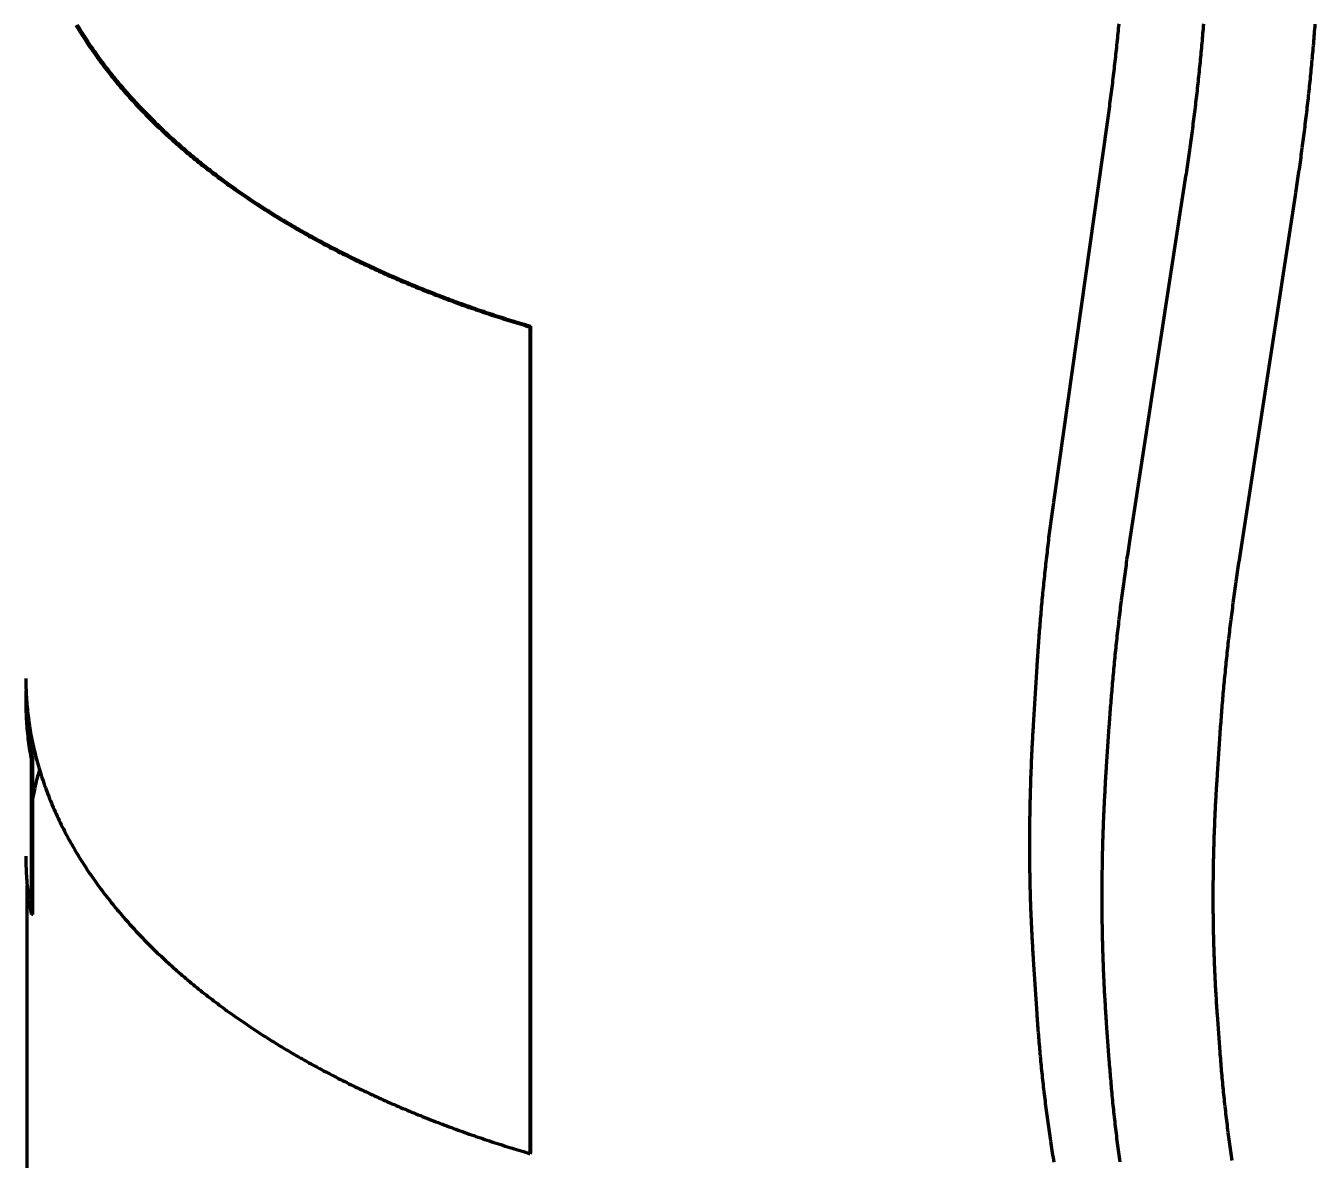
# Model space of a CAD drawing. Header units: millimetres. Extents: x 0 to 2382, y 0 to 420.
# Drawn here: x 306.33 to 333.59, y 79.8 to 103.78 of the extents above; entities that cross this region are included whole.
import ezdxf

# ---------------------------------------------------------------- set-up
doc = ezdxf.new("R2010")
doc.units = ezdxf.units.MM
doc.layers.add('01-VISIBLE', color=7, linetype='CONTINUOUS', lineweight=70)

msp = doc.modelspace()

# ---------------------------------------------------------------- linework, layer by layer
at = {"layer": '01-VISIBLE'}
for p, q in [((328.077, 93.861), (329.192, 101.736)), ((329.673, 92.941), (330.845, 100.556)), ((331.996, 92.584), (333.168, 100.199)), ((317.002, 97.431), (316.989, 97.416)), ((316.989, 79.941), (316.989, 97.416)), ((317.002, 79.957), (317.002, 97.431)), ((327.63, 89.001), (327.706, 90.236)), ((329.174, 88.126), (329.231, 88.97)), ((331.519, 87.968), (331.576, 88.813)), ((306.472, 88.265), (306.443, 88.264)), ((306.443, 84.998), (306.443, 88.264)), ((306.472, 84.999), (306.472, 88.265)), ((306.355, 79.21), (306.355, 85.607)), ((306.472, 84.999), (306.443, 84.998)), ((327.706, 82.898), (327.63, 84.046)), ((331.575, 82.094), (331.519, 82.873)), ((329.232, 81.923), (329.175, 82.702)), ((317.002, 79.957), (316.989, 79.941))]:
    msp.add_line(p, q, dxfattribs=at)
for points in [[(307.386, 103.797), (307.411, 103.754), (307.437, 103.712), (307.464, 103.669), (307.49, 103.626), (307.517, 103.584), (307.544, 103.542), (307.571, 103.499), (307.599, 103.457), (307.626, 103.416), (307.654, 103.374), (307.682, 103.332), (307.711, 103.291), (307.739, 103.25), (307.768, 103.209), (307.797, 103.168), (307.826, 103.127), (307.856, 103.086), (307.885, 103.046), (307.915, 103.006), (307.945, 102.966), (307.976, 102.926), (308.006, 102.886), (308.037, 102.846), (308.068, 102.807), (308.099, 102.767), (308.13, 102.728), (308.162, 102.689), (308.193, 102.65), (308.225, 102.611), (308.257, 102.573), (308.289, 102.534), (308.322, 102.496), (308.354, 102.458), (308.387, 102.42), (308.42, 102.382), (308.453, 102.344), (308.486, 102.307), (308.52, 102.269), (308.553, 102.232), (308.587, 102.195), (308.621, 102.158), (308.655, 102.121), (308.689, 102.085), (308.724, 102.048), (308.758, 102.012), (308.793, 101.976), (308.828, 101.94), (308.863, 101.904), (308.898, 101.868), (308.934, 101.833), (308.969, 101.797), (309.005, 101.762), (309.041, 101.727), (309.077, 101.692), (309.113, 101.657), (309.149, 101.622), (309.185, 101.588), (309.222, 101.553), (309.259, 101.519), (309.295, 101.485), (309.332, 101.451), (309.369, 101.417), (309.406, 101.383), (309.444, 101.35), (309.481, 101.317), (309.519, 101.283), (309.556, 101.25), (309.594, 101.217), (309.632, 101.184), (309.67, 101.152), (309.708, 101.119), (309.747, 101.087), (309.785, 101.055), (309.824, 101.023), (309.862, 100.991), (309.901, 100.959), (309.94, 100.927), (309.979, 100.896), (310.018, 100.864), (310.057, 100.833), (310.097, 100.802), (310.136, 100.771), (310.176, 100.74), (310.215, 100.709), (310.255, 100.679), (310.295, 100.648), (310.335, 100.618), (310.375, 100.588), (310.415, 100.558), (310.455, 100.528), (310.496, 100.498), (310.536, 100.468), (310.577, 100.439), (310.617, 100.409), (310.658, 100.38), (310.699, 100.351), (310.74, 100.322), (310.781, 100.293), (310.822, 100.264), (310.863, 100.236), (310.905, 100.207), (310.946, 100.179), (310.988, 100.151), (311.029, 100.123), (311.071, 100.095), (311.112, 100.067), (311.154, 100.039), (311.196, 100.012), (311.238, 99.984), (311.28, 99.957), (311.322, 99.93), (311.365, 99.903), (311.407, 99.876), (311.449, 99.849), (311.492, 99.822), (311.534, 99.796), (311.577, 99.769), (311.62, 99.743), (311.662, 99.717), (311.705, 99.691), (311.748, 99.665), (311.791, 99.639), (311.834, 99.613), (311.877, 99.588), (311.921, 99.562), (311.964, 99.537), (312.007, 99.511), (312.051, 99.486), (312.094, 99.461), (312.138, 99.436), (312.181, 99.412), (312.225, 99.387), (312.269, 99.362), (312.312, 99.338), (312.356, 99.314), (312.4, 99.29), (312.444, 99.265), (312.488, 99.241), (312.533, 99.218), (312.577, 99.194), (312.621, 99.17), (312.665, 99.147), (312.71, 99.123), (312.754, 99.1), (312.799, 99.077), (312.843, 99.054), (312.888, 99.031), (312.932, 99.008), (312.977, 98.985), (313.022, 98.963), (313.067, 98.94), (313.112, 98.918), (313.157, 98.896), (313.202, 98.874), (313.247, 98.851), (313.292, 98.83), (313.337, 98.808), (313.382, 98.786), (313.427, 98.764), (313.473, 98.743), (313.518, 98.721), (313.563, 98.7), (313.609, 98.679), (313.654, 98.658), (313.7, 98.637), (313.746, 98.616), (313.791, 98.595), (313.837, 98.575), (313.883, 98.554), (313.928, 98.534), (313.974, 98.513), (314.02, 98.493), (314.066, 98.473), (314.112, 98.453), (314.158, 98.433), (314.204, 98.413), (314.25, 98.393), (314.296, 98.374), (314.343, 98.354), (314.389, 98.335), (314.435, 98.315), (314.482, 98.296), (314.528, 98.277), (314.574, 98.258), (314.621, 98.239), (314.667, 98.22), (314.714, 98.202), (314.76, 98.183), (314.807, 98.164), (314.854, 98.146), (314.9, 98.128), (314.947, 98.109), (314.994, 98.091), (315.041, 98.073), (315.088, 98.055), (315.134, 98.038), (315.181, 98.02), (315.228, 98.002), (315.275, 97.985), (315.322, 97.967), (315.369, 97.95), (315.416, 97.933), (315.464, 97.915), (315.511, 97.898), (315.558, 97.881), (315.605, 97.865), (315.652, 97.848), (315.7, 97.831), (315.747, 97.814), (315.794, 97.798), (315.842, 97.782), (315.889, 97.765), (315.937, 97.749), (315.984, 97.733), (316.032, 97.717), (316.079, 97.701), (316.127, 97.685), (316.175, 97.669), (316.222, 97.654), (316.27, 97.638), (316.318, 97.623), (316.365, 97.607), (316.413, 97.592), (316.461, 97.577), (316.509, 97.562), (316.557, 97.547), (316.605, 97.532), (316.652, 97.517), (316.7, 97.502), (316.748, 97.488), (316.796, 97.473), (316.844, 97.459), (316.892, 97.444), (316.941, 97.43), (316.989, 97.416)], [(307.414, 103.803), (307.44, 103.76), (307.466, 103.717), (307.492, 103.675), (307.518, 103.632), (307.545, 103.59), (307.572, 103.548), (307.599, 103.505), (307.627, 103.464), (307.654, 103.422), (307.682, 103.38), (307.71, 103.339), (307.739, 103.297), (307.767, 103.256), (307.796, 103.215), (307.825, 103.174), (307.854, 103.134), (307.883, 103.093), (307.913, 103.053), (307.943, 103.013), (307.973, 102.973), (308.003, 102.933), (308.034, 102.893), (308.064, 102.853), (308.095, 102.814), (308.126, 102.774), (308.157, 102.735), (308.189, 102.696), (308.22, 102.657), (308.252, 102.619), (308.284, 102.58), (308.316, 102.542), (308.349, 102.504), (308.381, 102.465), (308.414, 102.428), (308.447, 102.39), (308.48, 102.352), (308.513, 102.315), (308.546, 102.277), (308.58, 102.24), (308.614, 102.203), (308.648, 102.166), (308.682, 102.13), (308.716, 102.093), (308.75, 102.057), (308.785, 102.02), (308.819, 101.984), (308.854, 101.948), (308.889, 101.912), (308.924, 101.877), (308.96, 101.841), (308.995, 101.806), (309.031, 101.771), (309.067, 101.735), (309.102, 101.701), (309.138, 101.666), (309.175, 101.631), (309.211, 101.597), (309.247, 101.562), (309.284, 101.528), (309.321, 101.494), (309.358, 101.46), (309.395, 101.426), (309.432, 101.393), (309.469, 101.359), (309.506, 101.326), (309.544, 101.293), (309.581, 101.26), (309.619, 101.227), (309.657, 101.194), (309.695, 101.161), (309.733, 101.129), (309.772, 101.097), (309.81, 101.064), (309.848, 101.032), (309.887, 101.001), (309.926, 100.969), (309.965, 100.937), (310.003, 100.906), (310.043, 100.874), (310.082, 100.843), (310.121, 100.812), (310.16, 100.781), (310.2, 100.75), (310.239, 100.72), (310.279, 100.689), (310.319, 100.659), (310.359, 100.628), (310.399, 100.598), (310.439, 100.568), (310.479, 100.538), (310.519, 100.509), (310.56, 100.479), (310.6, 100.45), (310.641, 100.42), (310.682, 100.391), (310.722, 100.362), (310.763, 100.333), (310.804, 100.304), (310.845, 100.276), (310.886, 100.247), (310.928, 100.219), (310.969, 100.19), (311.01, 100.162), (311.052, 100.134), (311.093, 100.106), (311.135, 100.078), (311.177, 100.051), (311.219, 100.023), (311.261, 99.996), (311.303, 99.969), (311.345, 99.941), (311.387, 99.914), (311.429, 99.887), (311.471, 99.861), (311.514, 99.834), (311.556, 99.807), (311.599, 99.781), (311.642, 99.755), (311.684, 99.729), (311.727, 99.703), (311.77, 99.677), (311.813, 99.651), (311.856, 99.625), (311.899, 99.6), (311.942, 99.574), (311.985, 99.549), (312.028, 99.524), (312.072, 99.499), (312.115, 99.474), (312.159, 99.449), (312.202, 99.424), (312.246, 99.399), (312.29, 99.375), (312.333, 99.35), (312.377, 99.326), (312.421, 99.302), (312.465, 99.278), (312.509, 99.254), (312.553, 99.23), (312.597, 99.207), (312.641, 99.183), (312.686, 99.16), (312.73, 99.136), (312.774, 99.113), (312.819, 99.09), (312.863, 99.067), (312.908, 99.044), (312.952, 99.021), (312.997, 98.998), (313.042, 98.976), (313.086, 98.953), (313.131, 98.931), (313.176, 98.909), (313.221, 98.887), (313.266, 98.865), (313.311, 98.843), (313.356, 98.821), (313.401, 98.799), (313.446, 98.778), (313.492, 98.756), (313.537, 98.735), (313.582, 98.714), (313.628, 98.692), (313.673, 98.671), (313.719, 98.65), (313.764, 98.63), (313.81, 98.609), (313.855, 98.588), (313.901, 98.568), (313.947, 98.547), (313.993, 98.527), (314.038, 98.507), (314.084, 98.487), (314.13, 98.467), (314.176, 98.447), (314.222, 98.427), (314.268, 98.407), (314.314, 98.388), (314.36, 98.368), (314.407, 98.349), (314.453, 98.329), (314.499, 98.31), (314.545, 98.291), (314.592, 98.272), (314.638, 98.253), (314.684, 98.234), (314.731, 98.216), (314.777, 98.197), (314.824, 98.179), (314.871, 98.16), (314.917, 98.142), (314.964, 98.124), (315.011, 98.106), (315.057, 98.088), (315.104, 98.07), (315.151, 98.052), (315.198, 98.034), (315.245, 98.017), (315.292, 97.999), (315.338, 97.982), (315.385, 97.964), (315.432, 97.947), (315.48, 97.93), (315.527, 97.913), (315.574, 97.896), (315.621, 97.879), (315.668, 97.863), (315.715, 97.846), (315.763, 97.829), (315.81, 97.813), (315.857, 97.796), (315.905, 97.78), (315.952, 97.764), (315.999, 97.748), (316.047, 97.732), (316.094, 97.716), (316.142, 97.7), (316.189, 97.684), (316.237, 97.669), (316.285, 97.653), (316.332, 97.638), (316.38, 97.623), (316.428, 97.607), (316.475, 97.592), (316.523, 97.577), (316.571, 97.562), (316.619, 97.547), (316.667, 97.532), (316.714, 97.518), (316.762, 97.503), (316.81, 97.488), (316.858, 97.474), (316.906, 97.46), (316.954, 97.445), (317.002, 97.431)], [(329.192, 101.736), (329.199, 101.785), (329.206, 101.835), (329.213, 101.884), (329.22, 101.934), (329.226, 101.984), (329.233, 102.033), (329.24, 102.083), (329.246, 102.133), (329.253, 102.182), (329.259, 102.232), (329.266, 102.282), (329.272, 102.332), (329.279, 102.381), (329.285, 102.431), (329.291, 102.481), (329.297, 102.531), (329.304, 102.58), (329.31, 102.63), (329.316, 102.68), (329.322, 102.73), (329.328, 102.779), (329.333, 102.829), (329.339, 102.879), (329.345, 102.929), (329.351, 102.978), (329.356, 103.028), (329.362, 103.078), (329.367, 103.128), (329.373, 103.178), (329.378, 103.228), (329.384, 103.277), (329.389, 103.327), (329.394, 103.377), (329.399, 103.427), (329.404, 103.477), (329.41, 103.527), (329.415, 103.577), (329.419, 103.626), (329.424, 103.676), (329.429, 103.726), (329.434, 103.776), (329.439, 103.826)], [(330.845, 100.556), (330.853, 100.606), (330.861, 100.656), (330.868, 100.707), (330.876, 100.757), (330.883, 100.807), (330.891, 100.857), (330.898, 100.907), (330.905, 100.957), (330.912, 101.007), (330.92, 101.057), (330.927, 101.107), (330.934, 101.157), (330.941, 101.207), (330.948, 101.257), (330.955, 101.308), (330.962, 101.358), (330.968, 101.408), (330.975, 101.458), (330.982, 101.508), (330.989, 101.558), (330.995, 101.609), (331.002, 101.659), (331.008, 101.709), (331.015, 101.759), (331.021, 101.809), (331.027, 101.86), (331.034, 101.91), (331.04, 101.96), (331.046, 102.01), (331.052, 102.061), (331.058, 102.111), (331.064, 102.161), (331.07, 102.211), (331.076, 102.262), (331.082, 102.312), (331.087, 102.362), (331.093, 102.412), (331.099, 102.463), (331.104, 102.513), (331.11, 102.563), (331.115, 102.614), (331.121, 102.664), (331.126, 102.714), (331.131, 102.765), (331.136, 102.815), (331.142, 102.865), (331.147, 102.916), (331.152, 102.966), (331.157, 103.016), (331.162, 103.067), (331.167, 103.117), (331.171, 103.167), (331.176, 103.218), (331.181, 103.268), (331.185, 103.319), (331.19, 103.369), (331.195, 103.419), (331.199, 103.47), (331.203, 103.52), (331.208, 103.571), (331.212, 103.621), (331.216, 103.672), (331.22, 103.722), (331.224, 103.772), (331.229, 103.823)], [(333.168, 100.199), (333.176, 100.249), (333.183, 100.299), (333.191, 100.349), (333.198, 100.399), (333.206, 100.449), (333.213, 100.499), (333.221, 100.549), (333.228, 100.599), (333.235, 100.649), (333.242, 100.699), (333.25, 100.749), (333.257, 100.8), (333.264, 100.85), (333.271, 100.9), (333.278, 100.95), (333.285, 101), (333.291, 101.05), (333.298, 101.1), (333.305, 101.15), (333.312, 101.201), (333.318, 101.251), (333.325, 101.301), (333.331, 101.351), (333.338, 101.401), (333.344, 101.451), (333.351, 101.502), (333.357, 101.552), (333.363, 101.602), (333.37, 101.652), (333.376, 101.702), (333.382, 101.753), (333.388, 101.803), (333.394, 101.853), (333.4, 101.903), (333.406, 101.954), (333.412, 102.004), (333.417, 102.054), (333.423, 102.104), (333.429, 102.155), (333.434, 102.205), (333.44, 102.255), (333.445, 102.305), (333.451, 102.356), (333.456, 102.406), (333.462, 102.456), (333.467, 102.507), (333.472, 102.557), (333.477, 102.607), (333.483, 102.658), (333.488, 102.708), (333.493, 102.758), (333.498, 102.809), (333.503, 102.859), (333.507, 102.909), (333.512, 102.96), (333.517, 103.01), (333.522, 103.061), (333.526, 103.111), (333.531, 103.161), (333.535, 103.212), (333.54, 103.262), (333.544, 103.312), (333.549, 103.363), (333.553, 103.413), (333.557, 103.464), (333.561, 103.514), (333.565, 103.565), (333.569, 103.615), (333.573, 103.665), (333.577, 103.716), (333.581, 103.766), (333.585, 103.817)], [(327.706, 90.236), (327.709, 90.287), (327.712, 90.337), (327.716, 90.388), (327.719, 90.438), (327.722, 90.489), (327.726, 90.539), (327.729, 90.59), (327.733, 90.64), (327.736, 90.691), (327.74, 90.741), (327.744, 90.792), (327.747, 90.842), (327.751, 90.893), (327.755, 90.943), (327.759, 90.994), (327.763, 91.044), (327.767, 91.095), (327.771, 91.145), (327.776, 91.195), (327.78, 91.246), (327.784, 91.296), (327.789, 91.347), (327.793, 91.397), (327.797, 91.448), (327.802, 91.498), (327.807, 91.548), (327.811, 91.599), (327.816, 91.649), (327.821, 91.7), (327.825, 91.75), (327.83, 91.8), (327.835, 91.851), (327.84, 91.901), (327.845, 91.952), (327.85, 92.002), (327.855, 92.052), (327.861, 92.103), (327.866, 92.153), (327.871, 92.203), (327.877, 92.254), (327.882, 92.304), (327.888, 92.354), (327.893, 92.405), (327.899, 92.455), (327.904, 92.505), (327.91, 92.555), (327.916, 92.606), (327.922, 92.656), (327.927, 92.706), (327.933, 92.757), (327.939, 92.807), (327.945, 92.857), (327.951, 92.907), (327.957, 92.958), (327.964, 93.008), (327.97, 93.058), (327.976, 93.108), (327.982, 93.159), (327.989, 93.209), (327.995, 93.259), (328.002, 93.309), (328.008, 93.359), (328.015, 93.409), (328.022, 93.46), (328.028, 93.51), (328.035, 93.56), (328.042, 93.61), (328.049, 93.66), (328.056, 93.71), (328.063, 93.761), (328.07, 93.811), (328.077, 93.861)], [(329.231, 88.97), (329.235, 89.021), (329.238, 89.071), (329.242, 89.122), (329.245, 89.172), (329.249, 89.223), (329.253, 89.273), (329.256, 89.323), (329.26, 89.374), (329.264, 89.424), (329.268, 89.475), (329.272, 89.525), (329.276, 89.576), (329.28, 89.626), (329.284, 89.676), (329.289, 89.727), (329.293, 89.777), (329.297, 89.828), (329.302, 89.878), (329.306, 89.929), (329.311, 89.979), (329.315, 90.029), (329.32, 90.08), (329.325, 90.13), (329.329, 90.18), (329.334, 90.231), (329.339, 90.281), (329.344, 90.331), (329.349, 90.382), (329.354, 90.432), (329.359, 90.483), (329.364, 90.533), (329.369, 90.583), (329.374, 90.633), (329.38, 90.684), (329.385, 90.734), (329.39, 90.784), (329.396, 90.835), (329.401, 90.885), (329.407, 90.935), (329.413, 90.986), (329.418, 91.036), (329.424, 91.086), (329.43, 91.136), (329.436, 91.187), (329.442, 91.237), (329.448, 91.287), (329.454, 91.337), (329.46, 91.388), (329.466, 91.438), (329.472, 91.488), (329.478, 91.538), (329.484, 91.588), (329.491, 91.639), (329.497, 91.689), (329.503, 91.739), (329.51, 91.789), (329.517, 91.839), (329.523, 91.889), (329.53, 91.94), (329.536, 91.99), (329.543, 92.04), (329.55, 92.09), (329.557, 92.14), (329.564, 92.19), (329.571, 92.24), (329.578, 92.291), (329.585, 92.341), (329.592, 92.391), (329.599, 92.441), (329.606, 92.491), (329.613, 92.541), (329.621, 92.591), (329.628, 92.641), (329.636, 92.691), (329.643, 92.741), (329.651, 92.791), (329.658, 92.841), (329.666, 92.891), (329.673, 92.941)], [(331.576, 88.813), (331.579, 88.863), (331.583, 88.914), (331.586, 88.964), (331.59, 89.014), (331.594, 89.065), (331.597, 89.115), (331.601, 89.166), (331.605, 89.216), (331.609, 89.267), (331.613, 89.317), (331.617, 89.368), (331.621, 89.418), (331.625, 89.469), (331.629, 89.519), (331.634, 89.569), (331.638, 89.62), (331.642, 89.67), (331.647, 89.721), (331.651, 89.771), (331.656, 89.822), (331.661, 89.872), (331.665, 89.922), (331.67, 89.973), (331.675, 90.023), (331.68, 90.073), (331.685, 90.124), (331.69, 90.174), (331.695, 90.225), (331.7, 90.275), (331.705, 90.325), (331.71, 90.376), (331.716, 90.426), (331.721, 90.476), (331.726, 90.527), (331.732, 90.577), (331.737, 90.627), (331.743, 90.677), (331.748, 90.728), (331.754, 90.778), (331.76, 90.828), (331.766, 90.879), (331.772, 90.929), (331.777, 90.979), (331.783, 91.029), (331.789, 91.08), (331.796, 91.13), (331.802, 91.18), (331.808, 91.23), (331.814, 91.281), (331.82, 91.331), (331.827, 91.381), (331.833, 91.431), (331.84, 91.481), (331.846, 91.532), (331.853, 91.582), (331.859, 91.632), (331.866, 91.682), (331.873, 91.732), (331.88, 91.782), (331.887, 91.833), (331.894, 91.883), (331.901, 91.933), (331.908, 91.983), (331.915, 92.033), (331.922, 92.083), (331.929, 92.133), (331.936, 92.183), (331.943, 92.233), (331.951, 92.283), (331.958, 92.334), (331.966, 92.384), (331.973, 92.434), (331.981, 92.484), (331.988, 92.534), (331.996, 92.584)], [(306.325, 89.988), (306.325, 89.938), (306.326, 89.888), (306.327, 89.838), (306.328, 89.787), (306.33, 89.737), (306.332, 89.687), (306.335, 89.637), (306.337, 89.587), (306.341, 89.537), (306.344, 89.487), (306.348, 89.437), (306.353, 89.387), (306.358, 89.337), (306.363, 89.287), (306.368, 89.237), (306.374, 89.188), (306.381, 89.138), (306.387, 89.088), (306.394, 89.038), (306.402, 88.989), (306.41, 88.939), (306.418, 88.89), (306.427, 88.84), (306.435, 88.791), (306.445, 88.742), (306.454, 88.692), (306.464, 88.643), (306.475, 88.594), (306.486, 88.545), (306.497, 88.496), (306.508, 88.448), (306.52, 88.399), (306.532, 88.35), (306.545, 88.302), (306.558, 88.253), (306.571, 88.205), (306.584, 88.156), (306.598, 88.108), (306.613, 88.06), (306.627, 88.012), (306.642, 87.964), (306.658, 87.917), (306.673, 87.869), (306.689, 87.821), (306.705, 87.774), (306.722, 87.727), (306.739, 87.679), (306.756, 87.632), (306.774, 87.585), (306.792, 87.538), (306.81, 87.492), (306.828, 87.445), (306.847, 87.398), (306.866, 87.352), (306.886, 87.306), (306.905, 87.26), (306.925, 87.214), (306.946, 87.168), (306.966, 87.122), (306.987, 87.077), (307.009, 87.031), (307.03, 86.986), (307.052, 86.941), (307.074, 86.896), (307.096, 86.851), (307.119, 86.806), (307.142, 86.761), (307.165, 86.717), (307.188, 86.673), (307.212, 86.628), (307.236, 86.584), (307.26, 86.54), (307.285, 86.497), (307.31, 86.453), (307.335, 86.41), (307.36, 86.366), (307.386, 86.323), (307.411, 86.28), (307.437, 86.237), (307.464, 86.194), (307.49, 86.152), (307.517, 86.109), (307.544, 86.067), (307.571, 86.025), (307.599, 85.983), (307.626, 85.941), (307.654, 85.9), (307.682, 85.858), (307.711, 85.817), (307.739, 85.775), (307.768, 85.734), (307.797, 85.693), (307.826, 85.653), (307.856, 85.612), (307.885, 85.572), (307.915, 85.531), (307.945, 85.491), (307.976, 85.451), (308.006, 85.411), (308.037, 85.372), (308.068, 85.332), (308.099, 85.293), (308.13, 85.254), (308.162, 85.215), (308.193, 85.176), (308.225, 85.137), (308.257, 85.098), (308.289, 85.06), (308.322, 85.022), (308.354, 84.983), (308.387, 84.945), (308.42, 84.908), (308.453, 84.87), (308.486, 84.832), (308.52, 84.795), (308.553, 84.758), (308.587, 84.721), (308.621, 84.684), (308.655, 84.647), (308.689, 84.61), (308.724, 84.574), (308.758, 84.537), (308.793, 84.501), (308.828, 84.465), (308.863, 84.429), (308.898, 84.394), (308.934, 84.358), (308.969, 84.323), (309.005, 84.287), (309.041, 84.252), (309.077, 84.217), (309.113, 84.182), (309.149, 84.148), (309.185, 84.113), (309.222, 84.079), (309.259, 84.045), (309.295, 84.01), (309.332, 83.977), (309.369, 83.943), (309.406, 83.909), (309.444, 83.876), (309.481, 83.842), (309.519, 83.809), (309.556, 83.776), (309.594, 83.743), (309.632, 83.71), (309.67, 83.677), (309.708, 83.645), (309.747, 83.613), (309.785, 83.58), (309.824, 83.548), (309.862, 83.516), (309.901, 83.484), (309.94, 83.453), (309.979, 83.421), (310.018, 83.39), (310.057, 83.358), (310.097, 83.327), (310.136, 83.296), (310.176, 83.266), (310.215, 83.235), (310.255, 83.204), (310.295, 83.174), (310.335, 83.143), (310.375, 83.113), (310.415, 83.083), (310.455, 83.053), (310.496, 83.024), (310.536, 82.994), (310.577, 82.964), (310.617, 82.935), (310.658, 82.906), (310.699, 82.877), (310.74, 82.848), (310.781, 82.819), (310.822, 82.79), (310.863, 82.761), (310.905, 82.733), (310.946, 82.705), (310.988, 82.676), (311.029, 82.648), (311.071, 82.62), (311.112, 82.593), (311.154, 82.565), (311.196, 82.537), (311.238, 82.51), (311.28, 82.483), (311.322, 82.455), (311.365, 82.428), (311.407, 82.401), (311.449, 82.375), (311.492, 82.348), (311.534, 82.321), (311.577, 82.295), (311.62, 82.269), (311.662, 82.242), (311.705, 82.216), (311.748, 82.19), (311.791, 82.164), (311.834, 82.139), (311.877, 82.113), (311.921, 82.088), (311.964, 82.062), (312.007, 82.037), (312.051, 82.012), (312.094, 81.987), (312.138, 81.962), (312.181, 81.937), (312.225, 81.913), (312.269, 81.888), (312.312, 81.864), (312.356, 81.839), (312.4, 81.815), (312.444, 81.791), (312.488, 81.767), (312.533, 81.743), (312.577, 81.72), (312.621, 81.696), (312.665, 81.672), (312.71, 81.649), (312.754, 81.626), (312.799, 81.603), (312.843, 81.58), (312.888, 81.557), (312.932, 81.534), (312.977, 81.511), (313.022, 81.488), (313.067, 81.466), (313.112, 81.444), (313.157, 81.421), (313.202, 81.399), (313.247, 81.377), (313.292, 81.355), (313.337, 81.333), (313.382, 81.312), (313.427, 81.29), (313.473, 81.268), (313.518, 81.247), (313.563, 81.226), (313.609, 81.205), (313.654, 81.183), (313.7, 81.162), (313.746, 81.142), (313.791, 81.121), (313.837, 81.1), (313.883, 81.08), (313.928, 81.059), (313.974, 81.039), (314.02, 81.019), (314.066, 80.998), (314.112, 80.978), (314.158, 80.958), (314.204, 80.939), (314.25, 80.919), (314.296, 80.899), (314.343, 80.88), (314.389, 80.86), (314.435, 80.841), (314.482, 80.822), (314.528, 80.803), (314.574, 80.784), (314.621, 80.765), (314.667, 80.746), (314.714, 80.727), (314.76, 80.709), (314.807, 80.69), (314.854, 80.672), (314.9, 80.653), (314.947, 80.635), (314.994, 80.617), (315.041, 80.599), (315.088, 80.581), (315.134, 80.563), (315.181, 80.545), (315.228, 80.528), (315.275, 80.51), (315.322, 80.493), (315.369, 80.475), (315.416, 80.458), (315.464, 80.441), (315.511, 80.424), (315.558, 80.407), (315.605, 80.39), (315.652, 80.373), (315.7, 80.357), (315.747, 80.34), (315.794, 80.324), (315.842, 80.307), (315.889, 80.291), (315.937, 80.275), (315.984, 80.259), (316.032, 80.243), (316.079, 80.227), (316.127, 80.211), (316.175, 80.195), (316.222, 80.179), (316.27, 80.164), (316.318, 80.148), (316.365, 80.133), (316.413, 80.118), (316.461, 80.103), (316.509, 80.087), (316.557, 80.072), (316.605, 80.057), (316.652, 80.043), (316.7, 80.028), (316.748, 80.013), (316.796, 79.999), (316.844, 79.984), (316.892, 79.97), (316.941, 79.956), (316.989, 79.941)], [(306.33, 89.743), (306.328, 89.702), (306.327, 89.661), (306.326, 89.621), (306.326, 89.58), (306.325, 89.539), (306.325, 89.498)], [(306.325, 89.498), (306.325, 89.446), (306.326, 89.395), (306.327, 89.343), (306.328, 89.291), (306.33, 89.239), (306.333, 89.188), (306.335, 89.136), (306.338, 89.084), (306.342, 89.033), (306.346, 88.981), (306.35, 88.93), (306.355, 88.878), (306.36, 88.827), (306.365, 88.775), (306.371, 88.724), (306.378, 88.672), (306.384, 88.621), (306.391, 88.57), (306.399, 88.519), (306.407, 88.467), (306.415, 88.416), (306.424, 88.365), (306.433, 88.314), (306.443, 88.264)], [(306.357, 89.345), (306.358, 89.293), (306.36, 89.241), (306.362, 89.19), (306.365, 89.138), (306.368, 89.086), (306.372, 89.035), (306.376, 88.983), (306.38, 88.931), (306.385, 88.88), (306.39, 88.828), (306.395, 88.777), (306.401, 88.726), (306.407, 88.674), (306.414, 88.623), (306.421, 88.572), (306.429, 88.52), (306.437, 88.469), (306.445, 88.418), (306.454, 88.367), (306.463, 88.316), (306.472, 88.265)], [(327.63, 84.046), (327.627, 84.096), (327.624, 84.146), (327.621, 84.196), (327.617, 84.246), (327.614, 84.296), (327.612, 84.346), (327.609, 84.396), (327.606, 84.446), (327.603, 84.496), (327.601, 84.546), (327.598, 84.596), (327.595, 84.646), (327.593, 84.696), (327.591, 84.746), (327.588, 84.796), (327.586, 84.846), (327.584, 84.896), (327.582, 84.946), (327.58, 84.996), (327.578, 85.046), (327.576, 85.096), (327.574, 85.146), (327.573, 85.196), (327.571, 85.246), (327.569, 85.296), (327.568, 85.346), (327.566, 85.397), (327.565, 85.447), (327.564, 85.497), (327.562, 85.547), (327.561, 85.597), (327.56, 85.647), (327.559, 85.697), (327.558, 85.747), (327.557, 85.797), (327.556, 85.847), (327.555, 85.897), (327.555, 85.947), (327.554, 85.997), (327.553, 86.048), (327.553, 86.098), (327.552, 86.148), (327.552, 86.198), (327.552, 86.248), (327.551, 86.298), (327.551, 86.348), (327.551, 86.398), (327.551, 86.448), (327.551, 86.498), (327.551, 86.548), (327.551, 86.598), (327.551, 86.649), (327.552, 86.699), (327.552, 86.749), (327.552, 86.799), (327.553, 86.849), (327.553, 86.899), (327.554, 86.949), (327.554, 86.999), (327.555, 87.049), (327.556, 87.099), (327.557, 87.149), (327.557, 87.199), (327.558, 87.249), (327.559, 87.3), (327.561, 87.35), (327.562, 87.4), (327.563, 87.45), (327.564, 87.5), (327.565, 87.55), (327.567, 87.6), (327.568, 87.65), (327.57, 87.7), (327.571, 87.75), (327.573, 87.8), (327.575, 87.85), (327.576, 87.9), (327.578, 87.95), (327.58, 88), (327.582, 88.05), (327.584, 88.101), (327.586, 88.151), (327.588, 88.201), (327.59, 88.251), (327.592, 88.301), (327.595, 88.351), (327.597, 88.401), (327.599, 88.451), (327.602, 88.501), (327.604, 88.551), (327.607, 88.601), (327.61, 88.651), (327.612, 88.701), (327.615, 88.751), (327.618, 88.801), (327.621, 88.851), (327.624, 88.901), (327.627, 88.951), (327.63, 89.001)], [(306.613, 88.058), (306.6, 88.009), (306.586, 87.96), (306.573, 87.911), (306.56, 87.862), (306.548, 87.812), (306.536, 87.763), (306.525, 87.714), (306.513, 87.664), (306.503, 87.614), (306.492, 87.565), (306.482, 87.515), (306.472, 87.465)], [(329.175, 82.702), (329.171, 82.752), (329.168, 82.802), (329.164, 82.852), (329.161, 82.902), (329.157, 82.953), (329.154, 83.003), (329.151, 83.053), (329.148, 83.103), (329.145, 83.153), (329.142, 83.203), (329.139, 83.254), (329.136, 83.304), (329.133, 83.354), (329.131, 83.404), (329.128, 83.454), (329.126, 83.505), (329.123, 83.555), (329.121, 83.605), (329.118, 83.655), (329.116, 83.705), (329.114, 83.756), (329.112, 83.806), (329.11, 83.856), (329.108, 83.906), (329.106, 83.957), (329.104, 84.007), (329.102, 84.057), (329.101, 84.107), (329.099, 84.157), (329.097, 84.208), (329.096, 84.258), (329.094, 84.308), (329.093, 84.358), (329.092, 84.409), (329.091, 84.459), (329.089, 84.509), (329.088, 84.559), (329.087, 84.61), (329.086, 84.66), (329.085, 84.71), (329.085, 84.76), (329.084, 84.811), (329.083, 84.861), (329.083, 84.911), (329.082, 84.961), (329.081, 85.012), (329.081, 85.062), (329.081, 85.112), (329.08, 85.163), (329.08, 85.213), (329.08, 85.263), (329.08, 85.313), (329.08, 85.364), (329.08, 85.414), (329.08, 85.464), (329.08, 85.514), (329.08, 85.565), (329.081, 85.615), (329.081, 85.665), (329.081, 85.715), (329.082, 85.766), (329.082, 85.816), (329.083, 85.866), (329.084, 85.916), (329.085, 85.967), (329.085, 86.017), (329.086, 86.067), (329.087, 86.117), (329.088, 86.168), (329.089, 86.218), (329.09, 86.268), (329.091, 86.318), (329.093, 86.369), (329.094, 86.419), (329.095, 86.469), (329.097, 86.519), (329.098, 86.57), (329.1, 86.62), (329.101, 86.67), (329.103, 86.72), (329.105, 86.771), (329.107, 86.821), (329.108, 86.871), (329.11, 86.921), (329.112, 86.972), (329.114, 87.022), (329.117, 87.072), (329.119, 87.122), (329.121, 87.172), (329.123, 87.223), (329.126, 87.273), (329.128, 87.323), (329.13, 87.373), (329.133, 87.423), (329.135, 87.474), (329.138, 87.524), (329.141, 87.574), (329.144, 87.624), (329.146, 87.674), (329.149, 87.725), (329.152, 87.775), (329.155, 87.825), (329.158, 87.875), (329.161, 87.925), (329.165, 87.975), (329.168, 88.026), (329.171, 88.076), (329.174, 88.126)], [(331.519, 82.873), (331.515, 82.923), (331.511, 82.973), (331.508, 83.024), (331.505, 83.074), (331.501, 83.125), (331.498, 83.175), (331.495, 83.225), (331.492, 83.276), (331.489, 83.326), (331.486, 83.377), (331.483, 83.427), (331.48, 83.477), (331.478, 83.528), (331.475, 83.578), (331.472, 83.629), (331.47, 83.679), (331.467, 83.73), (331.465, 83.78), (331.463, 83.83), (331.461, 83.881), (331.459, 83.931), (331.457, 83.982), (331.455, 84.032), (331.453, 84.083), (331.451, 84.133), (331.449, 84.184), (331.448, 84.234), (331.446, 84.285), (331.445, 84.335), (331.443, 84.385), (331.442, 84.436), (331.441, 84.486), (331.439, 84.537), (331.438, 84.587), (331.437, 84.638), (331.436, 84.688), (331.435, 84.739), (331.434, 84.789), (331.434, 84.84), (331.433, 84.89), (331.432, 84.941), (331.432, 84.991), (331.431, 85.042), (331.431, 85.092), (331.431, 85.143), (331.43, 85.193), (331.43, 85.244), (331.43, 85.294), (331.43, 85.345), (331.43, 85.395), (331.43, 85.446), (331.43, 85.496), (331.43, 85.547), (331.431, 85.597), (331.431, 85.648), (331.431, 85.698), (331.432, 85.749), (331.432, 85.799), (331.433, 85.85), (331.434, 85.9), (331.435, 85.951), (331.435, 86.001), (331.436, 86.052), (331.437, 86.102), (331.438, 86.153), (331.439, 86.203), (331.441, 86.253), (331.442, 86.304), (331.443, 86.354), (331.444, 86.405), (331.446, 86.455), (331.447, 86.506), (331.449, 86.556), (331.451, 86.607), (331.452, 86.657), (331.454, 86.708), (331.456, 86.758), (331.458, 86.809), (331.46, 86.859), (331.462, 86.91), (331.464, 86.96), (331.466, 87.01), (331.468, 87.061), (331.471, 87.111), (331.473, 87.162), (331.475, 87.212), (331.478, 87.263), (331.48, 87.313), (331.483, 87.363), (331.486, 87.414), (331.488, 87.464), (331.491, 87.515), (331.494, 87.565), (331.497, 87.616), (331.5, 87.666), (331.503, 87.716), (331.506, 87.767), (331.509, 87.817), (331.512, 87.868), (331.516, 87.918), (331.519, 87.968)], [(306.325, 86.232), (306.325, 86.18), (306.326, 86.129), (306.327, 86.077), (306.328, 86.025), (306.33, 85.973), (306.333, 85.922), (306.335, 85.87), (306.338, 85.818), (306.342, 85.767), (306.346, 85.715), (306.35, 85.664), (306.355, 85.612), (306.36, 85.561), (306.365, 85.509), (306.371, 85.458), (306.378, 85.406), (306.384, 85.355), (306.391, 85.304), (306.399, 85.253), (306.407, 85.201), (306.415, 85.15), (306.424, 85.099), (306.433, 85.048), (306.443, 84.998)], [(328.065, 79.764), (328.057, 79.813), (328.049, 79.863), (328.041, 79.912), (328.033, 79.962), (328.025, 80.011), (328.017, 80.061), (328.01, 80.11), (328.002, 80.16), (327.995, 80.209), (327.987, 80.259), (327.98, 80.308), (327.973, 80.358), (327.965, 80.408), (327.958, 80.457), (327.951, 80.507), (327.944, 80.556), (327.938, 80.606), (327.931, 80.656), (327.924, 80.705), (327.918, 80.755), (327.911, 80.805), (327.905, 80.854), (327.898, 80.904), (327.892, 80.954), (327.886, 81.003), (327.88, 81.053), (327.874, 81.103), (327.868, 81.153), (327.862, 81.202), (327.856, 81.252), (327.85, 81.302), (327.844, 81.352), (327.839, 81.401), (327.833, 81.451), (327.828, 81.501), (327.823, 81.551), (327.817, 81.601), (327.812, 81.65), (327.807, 81.7), (327.802, 81.75), (327.797, 81.8), (327.792, 81.85), (327.787, 81.9), (327.782, 81.95), (327.778, 81.999), (327.773, 82.049), (327.769, 82.099), (327.764, 82.149), (327.76, 82.199), (327.755, 82.249), (327.751, 82.299), (327.747, 82.349), (327.743, 82.399), (327.739, 82.449), (327.735, 82.499), (327.731, 82.549), (327.727, 82.598), (327.724, 82.648), (327.72, 82.698), (327.717, 82.748), (327.713, 82.798), (327.71, 82.848), (327.706, 82.898)], [(331.831, 79.794), (331.823, 79.844), (331.816, 79.894), (331.808, 79.944), (331.801, 79.993), (331.794, 80.043), (331.787, 80.093), (331.78, 80.143), (331.773, 80.193), (331.766, 80.242), (331.76, 80.292), (331.753, 80.342), (331.747, 80.392), (331.74, 80.442), (331.734, 80.492), (331.728, 80.542), (331.722, 80.592), (331.715, 80.642), (331.709, 80.692), (331.704, 80.742), (331.698, 80.792), (331.692, 80.842), (331.686, 80.892), (331.681, 80.942), (331.675, 80.992), (331.67, 81.042), (331.665, 81.092), (331.659, 81.142), (331.654, 81.192), (331.649, 81.242), (331.644, 81.292), (331.639, 81.342), (331.634, 81.392), (331.63, 81.442), (331.625, 81.492), (331.62, 81.542), (331.616, 81.593), (331.612, 81.643), (331.607, 81.693), (331.603, 81.743), (331.599, 81.793), (331.595, 81.843), (331.591, 81.893), (331.587, 81.944), (331.583, 81.994), (331.579, 82.044), (331.575, 82.094)], [(329.46, 79.765), (329.453, 79.815), (329.446, 79.865), (329.439, 79.915), (329.433, 79.965), (329.426, 80.015), (329.419, 80.065), (329.413, 80.115), (329.407, 80.165), (329.4, 80.215), (329.394, 80.265), (329.388, 80.315), (329.382, 80.365), (329.376, 80.415), (329.37, 80.466), (329.364, 80.516), (329.358, 80.566), (329.353, 80.616), (329.347, 80.666), (329.341, 80.716), (329.336, 80.767), (329.331, 80.817), (329.325, 80.867), (329.32, 80.917), (329.315, 80.968), (329.31, 81.018), (329.305, 81.068), (329.3, 81.118), (329.295, 81.169), (329.29, 81.219), (329.286, 81.269), (329.281, 81.319), (329.276, 81.37), (329.272, 81.42), (329.268, 81.47), (329.263, 81.521), (329.259, 81.571), (329.255, 81.621), (329.251, 81.671), (329.247, 81.722), (329.243, 81.772), (329.239, 81.822), (329.235, 81.873), (329.232, 81.923)]]:
    msp.add_lwpolyline(points, dxfattribs=at)

doc.saveas('drawing.dxf')
